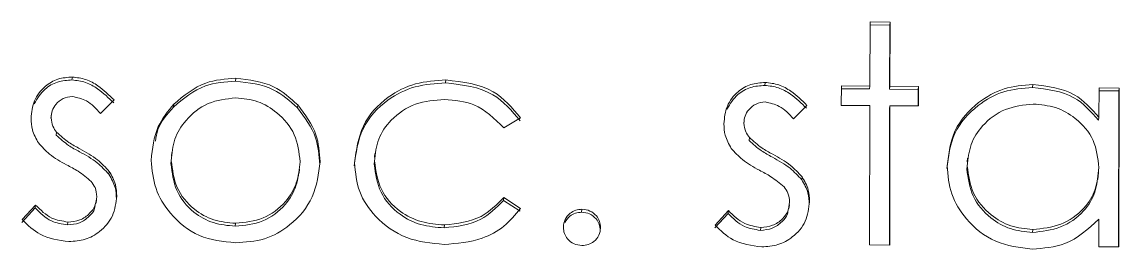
# Model space of a CAD drawing. Extents: x 766778 to 845620, y 133762 to 209800.
# Drawn here: x 788361.06 to 788378.25, y 190680.08 to 190683.64 of the extents above; entities that cross this region are included whole.
import ezdxf

# ---------------------------------------------------------------- set-up
doc = ezdxf.new("R2010")
doc.units = 0
doc.header["$MEASUREMENT"] = 0
doc.layers.get('0').update_dxf_attribs({"color": 1, "linetype": 'CONTINUOUS'})

# ---------------------------------------------------------------- blocks, each defined once
blk = doc.blocks.new('fifui')
at = {"color": 252, "linetype": 'Continuous', "lineweight": 5}
for p, q in [((405092.423, -8326.022), (405092.737, -8326.024)), ((405092.423, -8327.027), (405092.423, -8326.022)), ((405092.732, -8326.07), (405092.737, -8326.024)), ((405092.737, -8326.024), (405092.737, -8327.028)), ((405092.423, -8326.068), (405092.732, -8326.07)), ((405092.732, -8326.07), (405092.732, -8327.074)), ((405079.921, -8326.954), (405079.927, -8326.908)), ((405082.484, -8326.969), (405082.489, -8326.923)), ((405085.775, -8326.989), (405085.78, -8326.943)), ((405090.777, -8327.019), (405090.782, -8326.973)), ((405091.975, -8327.33), (405091.975, -8327.024)), ((405091.975, -8327.024), (405092.423, -8327.027)), ((405092.418, -8327.072), (405092.423, -8327.027)), ((405092.732, -8327.074), (405092.737, -8327.028)), ((405092.737, -8327.028), (405093.186, -8327.031)), ((405093.181, -8327.077), (405093.186, -8327.031)), ((405093.186, -8327.031), (405093.186, -8327.337)), ((405094.972, -8327.044), (405094.977, -8326.998)), ((405096.012, -8327.048), (405096.326, -8327.05)), ((405096.012, -8327.509), (405096.012, -8327.048)), ((405096.321, -8327.096), (405096.326, -8327.05)), ((405096.326, -8327.05), (405096.326, -8329.54)), ((405091.975, -8327.07), (405092.418, -8327.072)), ((405092.732, -8327.074), (405093.181, -8327.077)), ((405093.181, -8327.077), (405093.181, -8327.337)), ((405096.012, -8327.094), (405096.321, -8327.096)), ((405096.321, -8327.096), (405096.321, -8329.54)), ((405080.581, -8327.266), (405080.368, -8327.478)), ((405081.51, -8327.375), (405081.515, -8327.33)), ((405083.455, -8327.385), (405083.461, -8327.339)), ((405091.437, -8327.331), (405091.224, -8327.543)), ((405092.423, -8327.332), (405091.975, -8327.33)), ((405092.423, -8329.516), (405092.423, -8327.332)), ((405092.732, -8327.38), (405092.737, -8327.334)), ((405092.732, -8327.38), (405092.732, -8329.518)), ((405092.737, -8327.334), (405092.737, -8329.518)), ((405093.186, -8327.337), (405092.737, -8327.334)), ((405079.599, -8327.496), (405079.592, -8327.554)), ((405086.951, -8327.534), (405086.688, -8327.691)), ((405090.454, -8327.562), (405090.447, -8327.619)), ((405096.007, -8327.555), (405096.012, -8327.509)), ((405079.676, -8327.819), (405079.681, -8327.773)), ((405090.531, -8327.884), (405090.537, -8327.838)), ((405081.486, -8328.087), (405081.48, -8328.144)), ((405081.473, -8328.26), (405081.478, -8328.215)), ((405083.806, -8328.272), (405083.811, -8328.226)), ((405084.658, -8328.264), (405084.663, -8328.218)), ((405084.67, -8328.098), (405084.664, -8328.155)), ((405093.956, -8328.155), (405093.95, -8328.212)), ((405080.502, -8328.43), (405080.507, -8328.384)), ((405083.483, -8328.404), (405083.49, -8328.346)), ((405093.943, -8328.323), (405093.949, -8328.277)), ((405095.998, -8328.484), (405096.004, -8328.426)), ((405091.357, -8328.495), (405091.362, -8328.449)), ((405080.621, -8328.816), (405080.626, -8328.77)), ((405086.683, -8328.829), (405086.688, -8328.783)), ((405086.688, -8328.783), (405086.951, -8328.952)), ((405079.146, -8329.143), (405079.354, -8328.914)), ((405079.349, -8328.959), (405079.354, -8328.914)), ((405080.303, -8328.881), (405080.309, -8328.824)), ((405086.683, -8328.829), (405086.946, -8328.998)), ((405091.158, -8328.946), (405091.164, -8328.889)), ((405091.476, -8328.881), (405091.481, -8328.835)), ((405079.141, -8329.189), (405079.349, -8328.959)), ((405087.91, -8329.011), (405087.915, -8328.965)), ((405089.996, -8329.254), (405090.204, -8329.025)), ((405090.001, -8329.208), (405090.209, -8328.979)), ((405090.204, -8329.025), (405090.209, -8328.979)), ((405096.012, -8329.538), (405096.012, -8329.107)), ((405079.856, -8329.224), (405079.861, -8329.179)), ((405082.483, -8329.24), (405082.488, -8329.194)), ((405085.754, -8329.26), (405085.759, -8329.214)), ((405088.202, -8329.296), (405088.207, -8329.251)), ((405090.711, -8329.29), (405090.716, -8329.244)), ((405094.974, -8329.315), (405094.979, -8329.269)), ((405092.737, -8329.518), (405092.423, -8329.516)), ((405096.326, -8329.54), (405096.012, -8329.538))]:
    blk.add_line(p, q, dxfattribs=at)
for points, knots in [([(405079.281, -8327.557), (405079.29, -8327.462), (405079.308, -8327.272), (405079.479, -8327.054), (405079.696, -8326.924), (405079.85, -8326.913), (405079.927, -8326.908)], [0, 0, 0, 0, 0.279937, 0.559441, 0.7796, 1, 1, 1, 1]), ([(405079.329, -8327.326), (405079.379, -8327.244), (405079.468, -8327.098), (405079.692, -8326.971), (405079.845, -8326.959), (405079.921, -8326.954)], [0, 0, 0, 0, 0.388168, 0.693937, 1, 1, 1, 1]), ([(405079.921, -8326.954), (405079.993, -8326.962), (405080.137, -8326.979), (405080.365, -8327.106), (405080.496, -8327.234), (405080.576, -8327.312)], [0, 0, 0, 0, 0.279546, 0.559702, 1, 1, 1, 1]), ([(405079.927, -8326.908), (405079.999, -8326.916), (405080.142, -8326.933), (405080.37, -8327.06), (405080.501, -8327.188), (405080.581, -8327.266)], [0, 0, 0, 0, 0.279551, 0.559701, 1, 1, 1, 1]), ([(405081.51, -8327.375), (405081.668, -8327.243), (405081.95, -8327.006), (405082.321, -8326.98), (405082.484, -8326.969)], [0, 0, 0, 0, 0.558881, 1, 1, 1, 1]), ([(405081.515, -8327.33), (405081.673, -8327.197), (405081.956, -8326.96), (405082.326, -8326.935), (405082.489, -8326.923)], [0, 0, 0, 0, 0.558876, 1, 1, 1, 1]), ([(405082.484, -8326.969), (405082.691, -8326.991), (405083.063, -8327.031), (405083.335, -8327.277), (405083.455, -8327.385)], [0, 0, 0, 0, 0.559177, 1, 1, 1, 1]), ([(405082.489, -8326.923), (405082.697, -8326.946), (405083.068, -8326.986), (405083.34, -8327.231), (405083.461, -8327.339)], [0, 0, 0, 0, 0.559183, 1, 1, 1, 1]), ([(405084.344, -8328.289), (405084.372, -8328.09), (405084.426, -8327.692), (405084.818, -8327.258), (405085.292, -8327.022), (405085.614, -8327), (405085.775, -8326.989)], [0, 0, 0, 0, 0.279378, 0.558777, 0.77928, 1, 1, 1, 1]), ([(405084.349, -8328.243), (405084.377, -8328.044), (405084.432, -8327.646), (405084.823, -8327.212), (405085.297, -8326.976), (405085.619, -8326.954), (405085.78, -8326.943)], [0, 0, 0, 0, 0.279384, 0.558786, 0.779282, 1, 1, 1, 1]), ([(405085.775, -8326.989), (405086.04, -8327.019), (405086.512, -8327.072), (405086.813, -8327.425), (405086.946, -8327.579)], [0, 0, 0, 0, 0.5606532, 1, 1, 1, 1]), ([(405085.78, -8326.943), (405086.045, -8326.973), (405086.517, -8327.026), (405086.819, -8327.379), (405086.951, -8327.534)], [0, 0, 0, 0, 0.560652, 1, 1, 1, 1]), ([(405090.136, -8327.622), (405090.145, -8327.527), (405090.164, -8327.337), (405090.334, -8327.12), (405090.551, -8326.99), (405090.705, -8326.979), (405090.782, -8326.973)], [0, 0, 0, 0, 0.279941, 0.55943, 0.779613, 1, 1, 1, 1]), ([(405090.184, -8327.391), (405090.234, -8327.309), (405090.324, -8327.164), (405090.547, -8327.036), (405090.7, -8327.025), (405090.777, -8327.019)], [0, 0, 0, 0, 0.3881673, 0.693933, 1, 1, 1, 1]), ([(405090.777, -8327.019), (405090.849, -8327.027), (405090.992, -8327.044), (405091.221, -8327.171), (405091.351, -8327.299), (405091.431, -8327.377)], [0, 0, 0, 0, 0.279551, 0.559699, 1, 1, 1, 1]), ([(405090.782, -8326.973), (405090.854, -8326.981), (405090.998, -8326.998), (405091.226, -8327.125), (405091.357, -8327.253), (405091.437, -8327.331)], [0, 0, 0, 0, 0.279569, 0.559717, 1, 1, 1, 1]), ([(405093.629, -8328.318), (405093.654, -8328.127), (405093.702, -8327.745), (405094.073, -8327.332), (405094.51, -8327.08), (405094.818, -8327.056), (405094.972, -8327.044)], [0, 0, 0, 0, 0.279408, 0.559189, 0.779548, 1, 1, 1, 1]), ([(405093.635, -8328.272), (405093.659, -8328.081), (405093.707, -8327.7), (405094.078, -8327.287), (405094.515, -8327.034), (405094.823, -8327.01), (405094.977, -8326.998)], [0, 0, 0, 0, 0.279415, 0.55919, 0.779549, 1, 1, 1, 1]), ([(405094.972, -8327.044), (405095.203, -8327.071), (405095.616, -8327.119), (405095.887, -8327.421), (405096.007, -8327.555)], [0, 0, 0, 0, 0.559067, 1, 1, 1, 1]), ([(405094.977, -8326.998), (405095.208, -8327.025), (405095.621, -8327.073), (405095.892, -8327.375), (405096.012, -8327.509)], [0, 0, 0, 0, 0.559068, 1, 1, 1, 1]), ([(405079.927, -8327.214), (405079.877, -8327.22), (405079.777, -8327.232), (405079.672, -8327.325), (405079.605, -8327.433), (405079.598, -8327.509), (405079.595, -8327.547)], [0, 0, 0, 0, 0.2793274, 0.5590712, 0.779502, 1, 1, 1, 1]), ([(405080.368, -8327.478), (405080.301, -8327.403), (405080.181, -8327.268), (405080.004, -8327.23), (405079.927, -8327.214)], [0, 0, 0, 0, 0.562056, 1, 1, 1, 1]), ([(405082.488, -8327.229), (405082.338, -8327.246), (405082.039, -8327.28), (405081.712, -8327.549), (405081.509, -8327.872), (405081.489, -8328.1), (405081.478, -8328.215)], [0, 0, 0, 0, 0.279487, 0.559252, 0.779541, 1, 1, 1, 1]), ([(405083.497, -8328.227), (405083.48, -8328.081), (405083.445, -8327.789), (405083.169, -8327.467), (405082.84, -8327.263), (405082.605, -8327.24), (405082.488, -8327.229)], [0, 0, 0, 0, 0.279586, 0.559401, 0.779656, 1, 1, 1, 1]), ([(405081.164, -8328.211), (405081.183, -8328.027), (405081.216, -8327.699), (405081.424, -8327.443), (405081.515, -8327.33)], [0, 0, 0, 0, 0.559288, 1, 1, 1, 1]), ([(405081.231, -8327.911), (405081.241, -8327.848), (405081.271, -8327.645), (405081.412, -8327.486), (405081.51, -8327.375)], [0, 0, 0, 0, 0.3042708, 1, 1, 1, 1]), ([(405083.455, -8327.385), (405083.568, -8327.534), (405083.77, -8327.8), (405083.795, -8328.128), (405083.806, -8328.272)], [0, 0, 0, 0, 0.559215, 1, 1, 1, 1]), ([(405083.461, -8327.339), (405083.574, -8327.488), (405083.776, -8327.755), (405083.8, -8328.082), (405083.811, -8328.226)], [0, 0, 0, 0, 0.559214, 1, 1, 1, 1]), ([(405085.757, -8327.249), (405085.602, -8327.261), (405085.291, -8327.287), (405084.93, -8327.537), (405084.699, -8327.862), (405084.675, -8328.099), (405084.663, -8328.218)], [0, 0, 0, 0, 0.2801429, 0.5597703, 0.7798925, 1, 1, 1, 1]), ([(405086.688, -8327.691), (405086.543, -8327.548), (405086.282, -8327.292), (405085.918, -8327.262), (405085.757, -8327.249)], [0, 0, 0, 0, 0.558456, 1, 1, 1, 1]), ([(405090.782, -8327.279), (405090.732, -8327.285), (405090.633, -8327.297), (405090.527, -8327.391), (405090.46, -8327.498), (405090.453, -8327.574), (405090.45, -8327.612)], [0, 0, 0, 0, 0.279303, 0.559071, 0.779504, 1, 1, 1, 1]), ([(405091.224, -8327.543), (405091.156, -8327.468), (405091.036, -8327.333), (405090.859, -8327.295), (405090.782, -8327.279)], [0, 0, 0, 0, 0.562043, 1, 1, 1, 1]), ([(405094.982, -8327.304), (405094.832, -8327.32), (405094.532, -8327.352), (405094.191, -8327.61), (405093.987, -8327.934), (405093.961, -8328.163), (405093.949, -8328.277)], [0, 0, 0, 0, 0.279765, 0.559289, 0.77972, 1, 1, 1, 1]), ([(405096.012, -8328.298), (405095.995, -8328.151), (405095.962, -8327.855), (405095.679, -8327.529), (405095.338, -8327.334), (405095.101, -8327.314), (405094.982, -8327.304)], [0, 0, 0, 0, 0.2796538, 0.5592077, 0.7794878, 1, 1, 1, 1]), ([(405079.398, -8327.941), (405079.36, -8327.874), (405079.292, -8327.754), (405079.284, -8327.617), (405079.281, -8327.557)], [0, 0, 0, 0, 0.559591, 1, 1, 1, 1]), ([(405079.595, -8327.547), (405079.6, -8327.593), (405079.611, -8327.675), (405079.66, -8327.743), (405079.681, -8327.773)], [0, 0, 0, 0, 0.559069, 1, 1, 1, 1]), ([(405090.253, -8328.006), (405090.215, -8327.939), (405090.147, -8327.819), (405090.139, -8327.682), (405090.136, -8327.622)], [0, 0, 0, 0, 0.559572, 1, 1, 1, 1]), ([(405090.45, -8327.612), (405090.456, -8327.658), (405090.466, -8327.741), (405090.515, -8327.808), (405090.537, -8327.838)], [0, 0, 0, 0, 0.559063, 1, 1, 1, 1]), ([(405079.676, -8327.819), (405079.739, -8327.875), (405079.85, -8327.975), (405079.983, -8328.046), (405080.041, -8328.078)], [0, 0, 0, 0, 0.5590341, 1, 1, 1, 1]), ([(405079.681, -8327.773), (405079.744, -8327.829), (405079.855, -8327.929), (405079.988, -8328.001), (405080.047, -8328.032)], [0, 0, 0, 0, 0.55902, 1, 1, 1, 1]), ([(405090.531, -8327.884), (405090.594, -8327.94), (405090.705, -8328.04), (405090.838, -8328.112), (405090.897, -8328.143)], [0, 0, 0, 0, 0.559009, 1, 1, 1, 1]), ([(405090.537, -8327.838), (405090.599, -8327.894), (405090.711, -8327.995), (405090.843, -8328.066), (405090.902, -8328.097)], [0, 0, 0, 0, 0.5590341, 1, 1, 1, 1]), ([(405079.838, -8328.284), (405079.745, -8328.233), (405079.579, -8328.141), (405079.453, -8328.002), (405079.398, -8327.941)], [0, 0, 0, 0, 0.56065, 1, 1, 1, 1]), ([(405080.041, -8328.078), (405080.138, -8328.131), (405080.311, -8328.225), (405080.443, -8328.367), (405080.502, -8328.43)], [0, 0, 0, 0, 0.560651, 1, 1, 1, 1]), ([(405080.047, -8328.032), (405080.143, -8328.085), (405080.316, -8328.179), (405080.449, -8328.322), (405080.507, -8328.384)], [0, 0, 0, 0, 0.560648, 1, 1, 1, 1]), ([(405090.694, -8328.349), (405090.601, -8328.298), (405090.434, -8328.206), (405090.308, -8328.068), (405090.253, -8328.006)], [0, 0, 0, 0, 0.560666, 1, 1, 1, 1]), ([(405090.902, -8328.097), (405090.999, -8328.15), (405091.171, -8328.244), (405091.304, -8328.387), (405091.362, -8328.449)], [0, 0, 0, 0, 0.560661, 1, 1, 1, 1]), ([(405082.489, -8329.5), (405082.293, -8329.48), (405081.901, -8329.439), (405081.471, -8329.083), (405081.207, -8328.659), (405081.179, -8328.36), (405081.164, -8328.211)], [0, 0, 0, 0, 0.279775, 0.559177, 0.779593, 1, 1, 1, 1]), ([(405081.473, -8328.26), (405081.492, -8328.404), (405081.529, -8328.692), (405081.796, -8329.02), (405082.134, -8329.208), (405082.366, -8329.229), (405082.483, -8329.24)], [0, 0, 0, 0, 0.279617, 0.55916, 0.779506, 1, 1, 1, 1]), ([(405081.478, -8328.215), (405081.497, -8328.359), (405081.535, -8328.647), (405081.802, -8328.974), (405082.139, -8329.162), (405082.371, -8329.184), (405082.488, -8329.194)], [0, 0, 0, 0, 0.279618, 0.559168, 0.779515, 1, 1, 1, 1]), ([(405082.488, -8329.194), (405082.636, -8329.179), (405082.932, -8329.148), (405083.267, -8328.89), (405083.463, -8328.566), (405083.486, -8328.34), (405083.497, -8328.227)], [0, 0, 0, 0, 0.279742, 0.559118, 0.77961, 1, 1, 1, 1]), ([(405083.811, -8328.226), (405083.787, -8328.416), (405083.739, -8328.794), (405083.386, -8329.217), (405082.949, -8329.469), (405082.643, -8329.49), (405082.489, -8329.5)], [0, 0, 0, 0, 0.279523, 0.559384, 0.779508, 1, 1, 1, 1]), ([(405085.755, -8329.52), (405085.554, -8329.501), (405085.153, -8329.463), (405084.688, -8329.13), (405084.395, -8328.704), (405084.365, -8328.397), (405084.349, -8328.243)], [0, 0, 0, 0, 0.280078, 0.559649, 0.779822, 1, 1, 1, 1]), ([(405084.658, -8328.264), (405084.68, -8328.415), (405084.724, -8328.718), (405085.024, -8329.051), (405085.387, -8329.231), (405085.632, -8329.25), (405085.754, -8329.26)], [0, 0, 0, 0, 0.2793309, 0.5587759, 0.7792596, 1, 1, 1, 1]), ([(405084.663, -8328.218), (405084.685, -8328.369), (405084.729, -8328.673), (405085.029, -8329.005), (405085.392, -8329.185), (405085.637, -8329.204), (405085.759, -8329.214)], [0, 0, 0, 0, 0.279334, 0.55878, 0.779271, 1, 1, 1, 1]), ([(405090.897, -8328.143), (405090.993, -8328.196), (405091.166, -8328.29), (405091.299, -8328.433), (405091.357, -8328.495)], [0, 0, 0, 0, 0.56065, 1, 1, 1, 1]), ([(405080.226, -8328.543), (405080.159, -8328.487), (405080.039, -8328.387), (405079.9, -8328.315), (405079.838, -8328.284)], [0, 0, 0, 0, 0.5590796, 1, 1, 1, 1]), ([(405080.502, -8328.43), (405080.541, -8328.497), (405080.61, -8328.618), (405080.618, -8328.755), (405080.621, -8328.816)], [0, 0, 0, 0, 0.5594481, 1, 1, 1, 1]), ([(405080.507, -8328.384), (405080.546, -8328.452), (405080.615, -8328.572), (405080.623, -8328.709), (405080.626, -8328.77)], [0, 0, 0, 0, 0.55949, 1, 1, 1, 1]), ([(405082.483, -8329.24), (405082.631, -8329.225), (405082.927, -8329.194), (405083.262, -8328.936), (405083.458, -8328.612), (405083.48, -8328.386), (405083.492, -8328.272)], [0, 0, 0, 0, 0.2797423, 0.5591106, 0.7796017, 1, 1, 1, 1]), ([(405091.081, -8328.608), (405091.014, -8328.552), (405090.894, -8328.452), (405090.755, -8328.381), (405090.694, -8328.349)], [0, 0, 0, 0, 0.559077, 1, 1, 1, 1]), ([(405094.968, -8329.575), (405094.771, -8329.552), (405094.378, -8329.504), (405093.943, -8329.15), (405093.674, -8328.723), (405093.648, -8328.422), (405093.635, -8328.272)], [0, 0, 0, 0, 0.279576, 0.559335, 0.779588, 1, 1, 1, 1]), ([(405093.943, -8328.323), (405093.965, -8328.468), (405094.007, -8328.76), (405094.282, -8329.086), (405094.621, -8329.28), (405094.856, -8329.303), (405094.974, -8329.315)], [0, 0, 0, 0, 0.279425, 0.559148, 0.779567, 1, 1, 1, 1]), ([(405093.949, -8328.277), (405093.97, -8328.423), (405094.012, -8328.714), (405094.288, -8329.04), (405094.626, -8329.234), (405094.861, -8329.258), (405094.979, -8329.269)], [0, 0, 0, 0, 0.279425, 0.559142, 0.779566, 1, 1, 1, 1]), ([(405094.974, -8329.315), (405095.124, -8329.299), (405095.423, -8329.265), (405095.773, -8329.017), (405095.976, -8328.689), (405095.996, -8328.459), (405096.007, -8328.344)], [0, 0, 0, 0, 0.279822, 0.559387, 0.7796, 1, 1, 1, 1]), ([(405094.979, -8329.269), (405095.129, -8329.253), (405095.428, -8329.219), (405095.778, -8328.972), (405095.981, -8328.643), (405096.002, -8328.413), (405096.012, -8328.298)], [0, 0, 0, 0, 0.279827, 0.559386, 0.779603, 1, 1, 1, 1]), ([(405080.312, -8328.781), (405080.308, -8328.732), (405080.299, -8328.645), (405080.248, -8328.574), (405080.226, -8328.543)], [0, 0, 0, 0, 0.559633, 1, 1, 1, 1]), ([(405091.167, -8328.846), (405091.163, -8328.797), (405091.155, -8328.711), (405091.104, -8328.639), (405091.081, -8328.608)], [0, 0, 0, 0, 0.55959, 1, 1, 1, 1]), ([(405091.357, -8328.495), (405091.396, -8328.563), (405091.465, -8328.683), (405091.473, -8328.82), (405091.476, -8328.881)], [0, 0, 0, 0, 0.55949, 1, 1, 1, 1]), ([(405091.362, -8328.449), (405091.401, -8328.517), (405091.47, -8328.637), (405091.478, -8328.774), (405091.481, -8328.835)], [0, 0, 0, 0, 0.5594481, 1, 1, 1, 1]), ([(405079.861, -8329.179), (405079.924, -8329.173), (405080.052, -8329.161), (405080.198, -8329.057), (405080.296, -8328.927), (405080.307, -8328.829), (405080.312, -8328.781)], [0, 0, 0, 0, 0.280004, 0.559756, 0.779965, 1, 1, 1, 1]), ([(405080.626, -8328.77), (405080.613, -8328.877), (405080.588, -8329.091), (405080.384, -8329.327), (405080.136, -8329.466), (405079.963, -8329.478), (405079.877, -8329.484)], [0, 0, 0, 0, 0.279548, 0.559224, 0.779474, 1, 1, 1, 1]), ([(405085.759, -8329.214), (405085.963, -8329.191), (405086.327, -8329.15), (405086.578, -8328.895), (405086.688, -8328.783)], [0, 0, 0, 0, 0.558784, 1, 1, 1, 1]), ([(405079.354, -8328.914), (405079.434, -8328.993), (405079.575, -8329.134), (405079.774, -8329.165), (405079.861, -8329.179)], [0, 0, 0, 0, 0.560826, 1, 1, 1, 1]), ([(405079.856, -8329.224), (405079.919, -8329.219), (405080.047, -8329.207), (405080.19, -8329.102), (405080.275, -8329.002), (405080.285, -8328.939), (405080.287, -8328.925)], [0, 0, 0, 0, 0.330438, 0.660612, 0.920527, 1, 1, 1, 1]), ([(405085.754, -8329.26), (405085.958, -8329.237), (405086.322, -8329.196), (405086.572, -8328.941), (405086.683, -8328.829)], [0, 0, 0, 0, 0.558785, 1, 1, 1, 1]), ([(405086.951, -8328.952), (405086.87, -8329.051), (405086.707, -8329.249), (405086.294, -8329.475), (405085.959, -8329.503), (405085.755, -8329.52)], [0, 0, 0, 0, 0.280193, 0.560593, 1, 1, 1, 1]), ([(405090.716, -8329.244), (405090.78, -8329.238), (405090.907, -8329.226), (405091.053, -8329.122), (405091.151, -8328.992), (405091.162, -8328.895), (405091.167, -8328.846)], [0, 0, 0, 0, 0.27998, 0.559752, 0.779963, 1, 1, 1, 1]), ([(405091.481, -8328.835), (405091.469, -8328.942), (405091.443, -8329.156), (405091.24, -8329.392), (405090.992, -8329.531), (405090.819, -8329.544), (405090.732, -8329.55)], [0, 0, 0, 0, 0.279548, 0.559225, 0.779475, 1, 1, 1, 1]), ([(405079.349, -8328.959), (405079.428, -8329.039), (405079.57, -8329.18), (405079.768, -8329.211), (405079.856, -8329.224)], [0, 0, 0, 0, 0.560835, 1, 1, 1, 1]), ([(405087.624, -8329.247), (405087.629, -8329.205), (405087.639, -8329.122), (405087.718, -8329.029), (405087.814, -8328.973), (405087.882, -8328.968), (405087.915, -8328.965)], [0, 0, 0, 0, 0.27957, 0.559284, 0.779545, 1, 1, 1, 1]), ([(405087.646, -8329.172), (405087.669, -8329.137), (405087.711, -8329.074), (405087.809, -8329.019), (405087.877, -8329.014), (405087.91, -8329.011)], [0, 0, 0, 0, 0.38827, 0.694027, 1, 1, 1, 1]), ([(405087.91, -8329.011), (405087.953, -8329.016), (405088.04, -8329.026), (405088.134, -8329.105), (405088.194, -8329.197), (405088.199, -8329.263), (405088.202, -8329.296)], [0, 0, 0, 0, 0.2796117, 0.5592362, 0.7794767, 1, 1, 1, 1]), ([(405087.915, -8328.965), (405087.959, -8328.97), (405088.045, -8328.98), (405088.139, -8329.059), (405088.199, -8329.151), (405088.204, -8329.218), (405088.207, -8329.251)], [0, 0, 0, 0, 0.279586, 0.559196, 0.779485, 1, 1, 1, 1]), ([(405090.204, -8329.025), (405090.284, -8329.104), (405090.425, -8329.246), (405090.624, -8329.276), (405090.711, -8329.29)], [0, 0, 0, 0, 0.560834, 1, 1, 1, 1]), ([(405090.209, -8328.979), (405090.289, -8329.058), (405090.431, -8329.2), (405090.629, -8329.23), (405090.716, -8329.244)], [0, 0, 0, 0, 0.560838, 1, 1, 1, 1]), ([(405090.711, -8329.29), (405090.775, -8329.284), (405090.902, -8329.272), (405091.045, -8329.167), (405091.13, -8329.067), (405091.14, -8329.005), (405091.142, -8328.99)], [0, 0, 0, 0, 0.3304332, 0.6606149, 0.9205034, 1, 1, 1, 1]), ([(405096.012, -8329.107), (405095.846, -8329.259), (405095.55, -8329.532), (405095.146, -8329.562), (405094.968, -8329.575)], [0, 0, 0, 0, 0.558768, 1, 1, 1, 1]), ([(405079.877, -8329.484), (405079.718, -8329.464), (405079.434, -8329.427), (405079.234, -8329.23), (405079.146, -8329.143)], [0, 0, 0, 0, 0.559283, 1, 1, 1, 1]), ([(405087.915, -8329.533), (405087.872, -8329.527), (405087.787, -8329.517), (405087.692, -8329.439), (405087.633, -8329.346), (405087.627, -8329.28), (405087.624, -8329.247)], [0, 0, 0, 0, 0.279586, 0.559143, 0.779593, 1, 1, 1, 1]), ([(405088.207, -8329.251), (405088.202, -8329.292), (405088.192, -8329.376), (405088.112, -8329.468), (405088.017, -8329.524), (405087.949, -8329.53), (405087.915, -8329.533)], [0, 0, 0, 0, 0.2794797, 0.5593678, 0.7796955, 1, 1, 1, 1]), ([(405090.732, -8329.55), (405090.574, -8329.529), (405090.29, -8329.492), (405090.089, -8329.295), (405090.001, -8329.208)], [0, 0, 0, 0, 0.559289, 1, 1, 1, 1])]:
    blk.add_open_spline(points, degree=3, knots=knots, dxfattribs=at)
blk = doc.blocks.new('A$C7EB86452')
at = {"rotation": 352.0000000000881}
blk.add_blockref('fifui', (-398601.243, 63941.463), dxfattribs=at)
blk = doc.blocks.new('ENGINE')
at = {"color": 4, "linetype": 'Continuous', "ltscale": 12, "rotation": 7.698618751251217}
blk.add_blockref('A$C7EB86452', (945855.316, 205857.513), dxfattribs=at)

msp = doc.modelspace()

# ---------------------------------------------------------------- block references
at = {"color": 7, "linetype": 'Continuous', "rotation": 0.1984573570547499}
msp.add_blockref('ENGINE', (-158232.80366, -17964.77499), dxfattribs=at)

doc.saveas('drawing.dxf')
